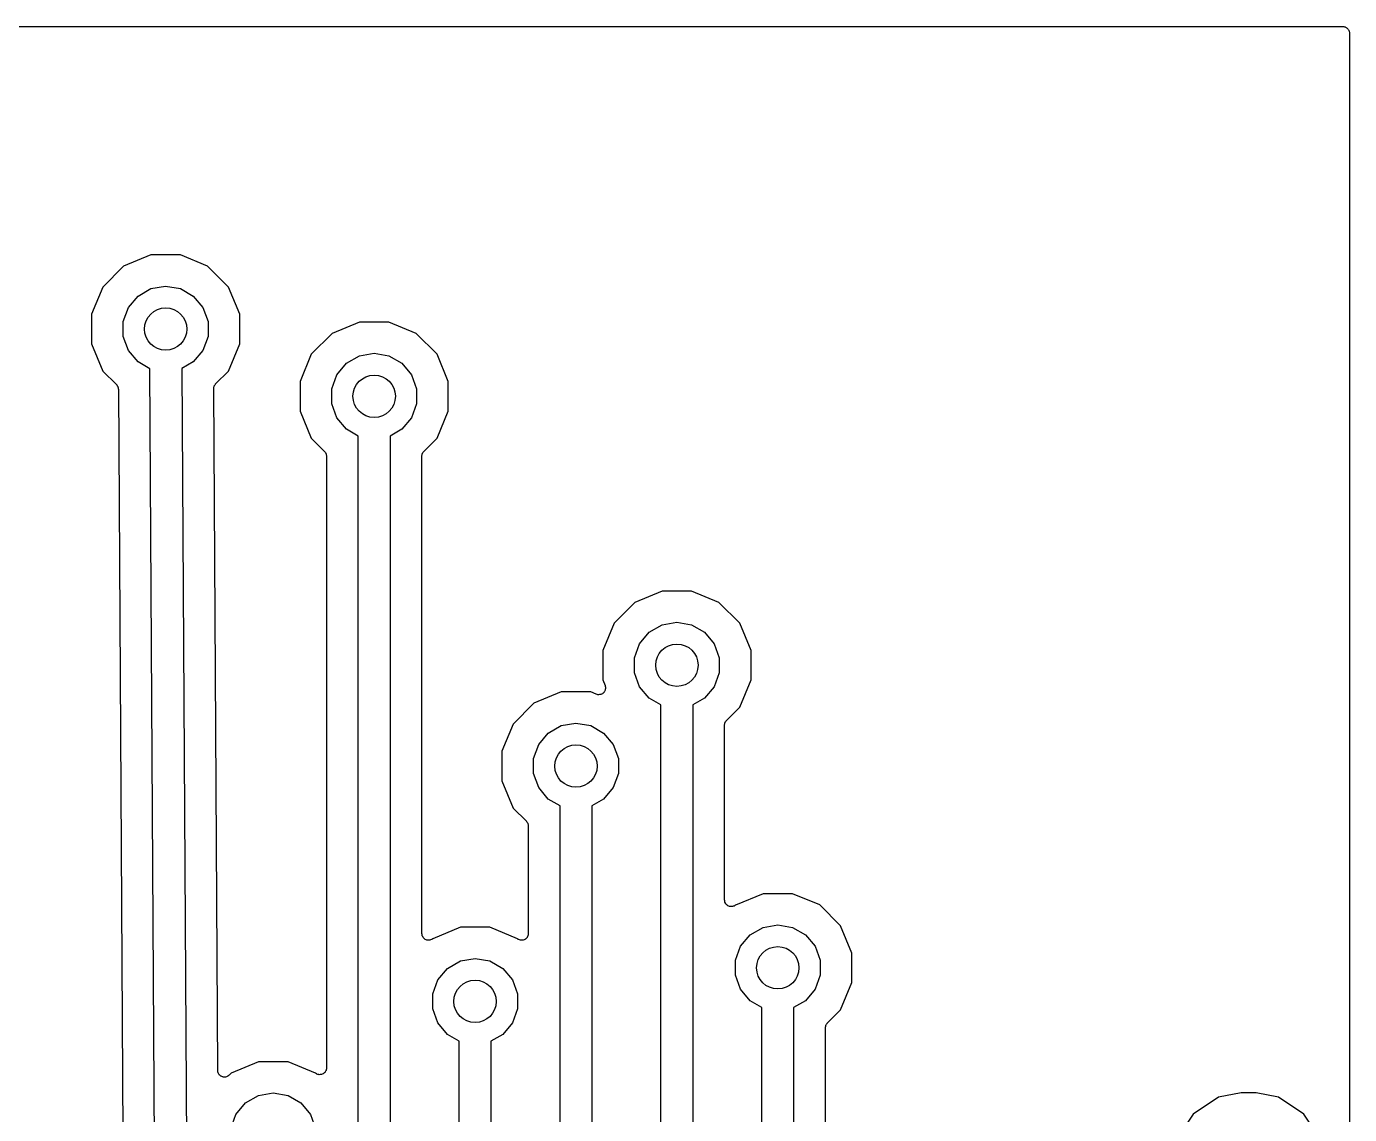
# Model space of a CAD drawing. Extents: x 64 to 244, y -149 to -41.
# Drawn here: x 105.19 to 130.18, y -61.83 to -41.27 of the extents above; entities that cross this region are included whole.
import ezdxf

# ---------------------------------------------------------------- set-up
doc = ezdxf.new("R2010")
doc.units = 0
doc.header["$MEASUREMENT"] = 0
doc.layers.add('BLACK', color=7, linetype='CONTINUOUS')

msp = doc.modelspace()

# ---------------------------------------------------------------- linework, layer by layer
at = {"layer": 'BLACK', "linetype": 'CONTINUOUS'}
for p, q in [((64.262, -41.275), (130.048, -41.275)), ((130.048, -41.275), (130.059, -41.2769)), ((130.059, -41.2769), (130.07, -41.2769)), ((130.07, -41.2769), (130.08, -41.2807)), ((130.08, -41.2807), (130.091, -41.2827)), ((130.091, -41.2827), (130.101, -41.2882)), ((130.101, -41.2882), (130.112, -41.292)), ((130.112, -41.292), (130.12, -41.2992)), ((130.12, -41.2992), (130.13, -41.3047)), ((130.13, -41.3047), (130.137, -41.3132)), ((130.137, -41.3132), (130.145, -41.3204)), ((130.145, -41.3204), (130.151, -41.33)), ((130.151, -41.33), (130.158, -41.3385)), ((130.158, -41.3385), (130.162, -41.3489)), ((130.162, -41.3489), (130.167, -41.3586)), ((130.167, -41.3586), (130.169, -41.3695)), ((130.169, -41.3695), (130.173, -41.3799)), ((130.173, -41.3799), (130.173, -41.3911)), ((130.173, -41.3911), (130.175, -41.402)), ((130.175, -41.402), (130.175, -148.463)), ((107.545, -45.59), (107.03, -45.8031)), ((108.101, -45.59), (107.545, -45.59)), ((108.616, -45.8031), (108.101, -45.59)), ((107.03, -45.8031), (106.636, -46.197)), ((109.01, -46.197), (108.616, -45.8031)), ((106.636, -46.197), (106.423, -46.7115)), ((107.545, -46.2266), (107.823, -46.1777)), ((107.823, -46.1777), (108.101, -46.2266)), ((109.223, -46.7115), (109.01, -46.197)), ((107.119, -46.5838), (107.301, -46.3677)), ((107.301, -46.3677), (107.545, -46.2266)), ((108.101, -46.2266), (108.345, -46.3677)), ((108.345, -46.3677), (108.527, -46.5838)), ((106.423, -46.7115), (106.423, -47.2685)), ((107.023, -46.8489), (107.119, -46.5838)), ((108.527, -46.5838), (108.623, -46.8489)), ((109.223, -47.2685), (109.223, -46.7115)), ((107.023, -47.1311), (107.023, -46.8489)), ((108.623, -46.8489), (108.623, -47.1311)), ((111.482, -46.86), (110.967, -47.0731)), ((112.038, -46.86), (111.482, -46.86)), ((112.553, -47.0731), (112.038, -46.86)), ((107.119, -47.3962), (107.023, -47.1311)), ((108.623, -47.1311), (108.527, -47.3962)), ((110.967, -47.0731), (110.573, -47.467)), ((112.947, -47.467), (112.553, -47.0731)), ((106.423, -47.2685), (106.636, -47.783)), ((107.301, -47.6123), (107.119, -47.3962)), ((108.527, -47.3962), (108.345, -47.6123)), ((109.01, -47.783), (109.223, -47.2685)), ((111.482, -47.4966), (111.76, -47.4477)), ((111.76, -47.4477), (112.038, -47.4966)), ((107.527, -47.7431), (107.301, -47.6123)), ((108.345, -47.6123), (108.127, -47.738)), ((110.573, -47.467), (110.36, -47.9815)), ((111.056, -47.8538), (111.238, -47.6377)), ((111.238, -47.6377), (111.482, -47.4966)), ((112.038, -47.4966), (112.282, -47.6377)), ((112.282, -47.6377), (112.464, -47.8538)), ((113.16, -47.9815), (112.947, -47.467)), ((106.636, -47.783), (106.892, -48.0394)), ((107.646, -67.832), (107.527, -47.7431)), ((108.127, -47.738), (108.246, -67.8269)), ((108.767, -48.0261), (109.01, -47.783)), ((110.96, -48.1189), (111.056, -47.8538)), ((112.464, -47.8538), (112.56, -48.1189)), ((106.892, -48.0394), (106.895, -48.0437)), ((106.895, -48.0437), (106.899, -48.047)), ((106.899, -48.047), (106.908, -48.0616)), ((106.908, -48.0616), (106.918, -48.0755)), ((106.918, -48.0755), (106.919, -48.0806)), ((106.919, -48.0806), (106.922, -48.085)), ((106.922, -48.085), (106.925, -48.1017)), ((106.925, -48.1017), (106.929, -48.1181)), ((106.929, -48.1181), (106.929, -48.1233)), ((106.929, -48.1233), (106.93, -48.1284)), ((106.93, -48.1284), (107.012, -62.1946)), ((108.73, -48.1048), (108.734, -48.0891)), ((108.731, -48.1107), (108.73, -48.1048)), ((108.73, -48.1166), (108.731, -48.1107)), ((108.805, -60.9939), (108.73, -48.1166)), ((108.734, -48.0891), (108.737, -48.0731)), ((108.737, -48.0731), (108.74, -48.0679)), ((108.74, -48.0679), (108.742, -48.0622)), ((108.742, -48.0622), (108.751, -48.0489)), ((108.751, -48.0489), (108.759, -48.0348)), ((108.759, -48.0348), (108.763, -48.0309)), ((108.763, -48.0309), (108.767, -48.0261)), ((110.36, -47.9815), (110.36, -48.5385)), ((110.96, -48.4011), (110.96, -48.1189)), ((112.56, -48.1189), (112.56, -48.4011)), ((113.16, -48.5385), (113.16, -47.9815)), ((111.056, -48.6662), (110.96, -48.4011)), ((112.56, -48.4011), (112.464, -48.6662)), ((110.36, -48.5385), (110.573, -49.053)), ((111.238, -48.8823), (111.056, -48.6662)), ((112.464, -48.6662), (112.282, -48.8823)), ((112.947, -49.053), (113.16, -48.5385)), ((111.46, -49.0106), (111.238, -48.8823)), ((112.282, -48.8823), (112.06, -49.0106)), ((110.573, -49.053), (110.823, -49.3027)), ((111.46, -70.3694), (111.46, -49.0106)), ((112.06, -49.0106), (112.06, -70.3694)), ((112.697, -49.3027), (112.947, -49.053)), ((110.823, -49.3027), (110.826, -49.3073)), ((110.826, -49.3073), (110.83, -49.3109)), ((110.83, -49.3109), (110.839, -49.3252)), ((110.839, -49.3252), (110.848, -49.3388)), ((110.848, -49.3388), (110.85, -49.3442)), ((110.85, -49.3442), (110.852, -49.3491)), ((110.852, -49.3491), (110.855, -49.3654)), ((110.855, -49.3654), (110.86, -49.3814)), ((110.86, -49.3814), (110.859, -49.387)), ((110.859, -49.387), (110.86, -49.3925)), ((110.86, -49.3925), (110.86, -60.9485)), ((112.66, -49.3814), (112.665, -49.3654)), ((112.661, -49.387), (112.66, -49.3814)), ((112.66, -49.3925), (112.661, -49.387)), ((112.66, -58.4085), (112.66, -49.3925)), ((112.665, -49.3654), (112.668, -49.3491)), ((112.668, -49.3491), (112.67, -49.3442)), ((112.67, -49.3442), (112.672, -49.3388)), ((112.672, -49.3388), (112.681, -49.3252)), ((112.681, -49.3252), (112.69, -49.3109)), ((112.69, -49.3109), (112.694, -49.3073)), ((112.694, -49.3073), (112.697, -49.3027)), ((117.197, -51.94), (116.682, -52.1531)), ((117.753, -51.94), (117.197, -51.94)), ((118.268, -52.1531), (117.753, -51.94)), ((116.682, -52.1531), (116.288, -52.547)), ((118.662, -52.547), (118.268, -52.1531)), ((116.288, -52.547), (116.075, -53.0615)), ((116.953, -52.7177), (117.197, -52.5766)), ((117.197, -52.5766), (117.475, -52.5277)), ((117.475, -52.5277), (117.753, -52.5766)), ((117.753, -52.5766), (117.997, -52.7177)), ((118.875, -53.0615), (118.662, -52.547)), ((116.675, -53.1989), (116.771, -52.9338)), ((116.771, -52.9338), (116.953, -52.7177)), ((117.997, -52.7177), (118.179, -52.9338)), ((118.179, -52.9338), (118.275, -53.1989)), ((116.075, -53.0615), (116.075, -53.6185)), ((116.675, -53.4811), (116.675, -53.1989)), ((118.275, -53.1989), (118.275, -53.4811)), ((118.875, -53.6185), (118.875, -53.0615)), ((116.075, -53.6185), (116.118, -53.7219)), ((116.771, -53.7462), (116.675, -53.4811)), ((118.275, -53.4811), (118.179, -53.7462)), ((118.662, -54.133), (118.875, -53.6185)), ((115.292, -53.845), (114.777, -54.0581)), ((115.848, -53.845), (115.292, -53.845)), ((115.952, -53.8878), (115.848, -53.845)), ((115.968, -53.8914), (115.952, -53.8878)), ((115.984, -53.8964), (115.968, -53.8914)), ((115.99, -53.8962), (115.984, -53.8964)), ((115.995, -53.8974), (115.99, -53.8962)), ((116.011, -53.8952), (115.995, -53.8974)), ((116.028, -53.8945), (116.011, -53.8952)), ((116.033, -53.8924), (116.028, -53.8945)), ((116.039, -53.8916), (116.033, -53.8924)), ((116.053, -53.884), (116.039, -53.8916)), ((116.069, -53.8776), (116.053, -53.884)), ((116.073, -53.8738), (116.069, -53.8776)), ((116.078, -53.8713), (116.073, -53.8738)), ((116.089, -53.859), (116.078, -53.8713)), ((116.101, -53.8478), (116.089, -53.859)), ((116.104, -53.8429), (116.101, -53.8478)), ((116.108, -53.8387), (116.104, -53.8429)), ((116.114, -53.8234), (116.108, -53.8387)), ((116.122, -53.8087), (116.114, -53.8234)), ((116.118, -53.7219), (116.121, -53.7381)), ((116.121, -53.7381), (116.126, -53.7539)), ((116.124, -53.798), (116.122, -53.8032)), ((116.122, -53.8032), (116.122, -53.8087)), ((116.125, -53.7814), (116.124, -53.798)), ((116.127, -53.765), (116.125, -53.7814)), ((116.126, -53.7539), (116.126, -53.7595)), ((116.126, -53.7595), (116.127, -53.765)), ((116.953, -53.9623), (116.771, -53.7462)), ((118.179, -53.7462), (117.997, -53.9623)), ((114.777, -54.0581), (114.383, -54.452)), ((117.175, -54.0906), (116.953, -53.9623)), ((117.175, -72.2744), (117.175, -54.0906)), ((117.997, -53.9623), (117.775, -54.0906)), ((117.775, -54.0906), (117.775, -72.2744)), ((118.412, -54.3827), (118.662, -54.133)), ((114.383, -54.452), (114.17, -54.9665)), ((115.292, -54.4816), (115.57, -54.4327)), ((115.57, -54.4327), (115.848, -54.4816)), ((118.375, -54.4614), (118.38, -54.4454)), ((118.38, -54.4454), (118.383, -54.4291)), ((118.383, -54.4291), (118.385, -54.4242)), ((118.385, -54.4242), (118.387, -54.4188)), ((118.387, -54.4188), (118.396, -54.4052)), ((118.396, -54.4052), (118.405, -54.3909)), ((118.405, -54.3909), (118.409, -54.3873)), ((118.409, -54.3873), (118.412, -54.3827)), ((114.866, -54.8388), (115.048, -54.6227)), ((115.048, -54.6227), (115.292, -54.4816)), ((115.848, -54.4816), (116.092, -54.6227)), ((116.092, -54.6227), (116.274, -54.8388)), ((118.376, -54.467), (118.375, -54.4614)), ((118.375, -54.4725), (118.376, -54.467)), ((118.375, -57.7735), (118.375, -54.4725)), ((114.77, -55.1039), (114.866, -54.8388)), ((116.274, -54.8388), (116.37, -55.1039)), ((114.17, -54.9665), (114.17, -55.5235)), ((114.77, -55.3861), (114.77, -55.1039)), ((116.37, -55.1039), (116.37, -55.3861)), ((114.866, -55.6512), (114.77, -55.3861)), ((116.37, -55.3861), (116.274, -55.6512)), ((114.17, -55.5235), (114.383, -56.038)), ((115.048, -55.8673), (114.866, -55.6512)), ((116.274, -55.6512), (116.092, -55.8673)), ((115.27, -55.9956), (115.048, -55.8673)), ((116.092, -55.8673), (115.87, -55.9956)), ((114.383, -56.038), (114.633, -56.2877)), ((115.27, -74.8144), (115.27, -55.9956)), ((115.87, -55.9956), (115.87, -74.8144)), ((114.633, -56.2877), (114.636, -56.2923)), ((114.636, -56.2923), (114.64, -56.2959)), ((114.64, -56.2959), (114.649, -56.3102)), ((114.649, -56.3102), (114.658, -56.3238)), ((114.658, -56.3238), (114.66, -56.3292)), ((114.66, -56.3292), (114.662, -56.3341)), ((114.662, -56.3341), (114.665, -56.3504)), ((114.665, -56.3504), (114.67, -56.3664)), ((114.67, -56.3664), (114.669, -56.372)), ((114.669, -56.372), (114.67, -56.3775)), ((114.67, -56.3775), (114.67, -58.4085)), ((119.102, -57.655), (118.582, -57.8702)), ((119.658, -57.655), (119.102, -57.655)), ((120.173, -57.8681), (119.658, -57.655)), ((118.378, -57.7898), (118.375, -57.7735)), ((118.379, -57.8064), (118.378, -57.7898)), ((118.382, -57.8114), (118.379, -57.8064)), ((118.383, -57.8169), (118.382, -57.8114)), ((118.391, -57.8313), (118.383, -57.8169)), ((118.398, -57.8463), (118.391, -57.8313)), ((118.402, -57.8503), (118.398, -57.8463)), ((118.405, -57.8551), (118.402, -57.8503)), ((118.417, -57.8658), (118.405, -57.8551)), ((118.429, -57.8775), (118.417, -57.8658)), ((118.434, -57.8799), (118.429, -57.8775)), ((118.438, -57.8835), (118.434, -57.8799)), ((118.454, -57.8892), (118.438, -57.8835)), ((118.469, -57.8962), (118.454, -57.8892)), ((118.475, -57.8967), (118.469, -57.8962)), ((118.48, -57.8986), (118.475, -57.8967)), ((118.497, -57.8986), (118.48, -57.8986)), ((118.513, -57.9), (118.497, -57.8986)), ((118.518, -57.8986), (118.513, -57.9)), ((118.524, -57.8986), (118.518, -57.8986)), ((118.54, -57.8929), (118.524, -57.8986)), ((118.556, -57.8886), (118.54, -57.8929)), ((118.56, -57.8854), (118.556, -57.8886)), ((118.566, -57.8835), (118.56, -57.8854)), ((118.578, -57.8728), (118.566, -57.8835)), ((118.582, -57.8702), (118.578, -57.8728)), ((120.567, -58.262), (120.173, -57.8681)), ((112.663, -58.4248), (112.66, -58.4085)), ((112.664, -58.4414), (112.663, -58.4248)), ((112.667, -58.4464), (112.664, -58.4414)), ((112.668, -58.4519), (112.667, -58.4464)), ((112.676, -58.4663), (112.668, -58.4519)), ((113.387, -58.29), (112.867, -58.5052)), ((113.943, -58.29), (113.387, -58.29)), ((114.463, -58.5052), (113.943, -58.29)), ((114.662, -58.4519), (114.654, -58.4663)), ((114.663, -58.4464), (114.662, -58.4519)), ((114.666, -58.4414), (114.663, -58.4464)), ((114.667, -58.4248), (114.666, -58.4414)), ((114.67, -58.4085), (114.667, -58.4248)), ((118.676, -58.6488), (118.858, -58.4327)), ((118.858, -58.4327), (119.102, -58.2916)), ((119.102, -58.2916), (119.38, -58.2427)), ((119.38, -58.2427), (119.658, -58.2916)), ((119.658, -58.2916), (119.902, -58.4327)), ((119.902, -58.4327), (120.084, -58.6488)), ((120.78, -58.7765), (120.567, -58.262)), ((112.683, -58.4813), (112.676, -58.4663)), ((112.687, -58.4853), (112.683, -58.4813)), ((112.69, -58.4901), (112.687, -58.4853)), ((112.702, -58.5008), (112.69, -58.4901)), ((112.714, -58.5125), (112.702, -58.5008)), ((112.719, -58.5149), (112.714, -58.5125)), ((112.724, -58.5185), (112.719, -58.5149)), ((112.739, -58.5242), (112.724, -58.5185)), ((112.754, -58.5312), (112.739, -58.5242)), ((112.76, -58.5317), (112.754, -58.5312)), ((112.765, -58.5336), (112.76, -58.5317)), ((112.782, -58.5336), (112.765, -58.5336)), ((112.798, -58.535), (112.782, -58.5336)), ((112.803, -58.5336), (112.798, -58.535)), ((112.809, -58.5336), (112.803, -58.5336)), ((112.825, -58.5279), (112.809, -58.5336)), ((112.841, -58.5236), (112.825, -58.5279)), ((112.845, -58.5204), (112.841, -58.5236)), ((112.85, -58.5185), (112.845, -58.5204)), ((112.863, -58.5078), (112.85, -58.5185)), ((112.867, -58.5052), (112.863, -58.5078)), ((114.467, -58.5078), (114.463, -58.5052)), ((114.48, -58.5185), (114.467, -58.5078)), ((114.485, -58.5204), (114.48, -58.5185)), ((114.489, -58.5236), (114.485, -58.5204)), ((114.505, -58.5279), (114.489, -58.5236)), ((114.521, -58.5336), (114.505, -58.5279)), ((114.527, -58.5336), (114.521, -58.5336)), ((114.532, -58.535), (114.527, -58.5336)), ((114.548, -58.5336), (114.532, -58.535)), ((114.565, -58.5336), (114.548, -58.5336)), ((114.57, -58.5317), (114.565, -58.5336)), ((114.576, -58.5312), (114.57, -58.5317)), ((114.591, -58.5242), (114.576, -58.5312)), ((114.607, -58.5185), (114.591, -58.5242)), ((114.611, -58.5149), (114.607, -58.5185)), ((114.616, -58.5125), (114.611, -58.5149)), ((114.628, -58.5008), (114.616, -58.5125)), ((114.64, -58.4901), (114.628, -58.5008)), ((114.643, -58.4853), (114.64, -58.4901)), ((114.647, -58.4813), (114.643, -58.4853)), ((114.654, -58.4663), (114.647, -58.4813)), ((118.58, -58.9139), (118.676, -58.6488)), ((120.084, -58.6488), (120.18, -58.9139)), ((113.143, -59.0677), (113.387, -58.9266)), ((113.387, -58.9266), (113.665, -58.8777)), ((113.665, -58.8777), (113.943, -58.9266)), ((113.943, -58.9266), (114.187, -59.0677)), ((118.58, -59.1961), (118.58, -58.9139)), ((120.18, -58.9139), (120.18, -59.1961)), ((120.78, -59.3335), (120.78, -58.7765)), ((112.961, -59.2838), (113.143, -59.0677)), ((114.187, -59.0677), (114.369, -59.2838)), ((118.676, -59.4612), (118.58, -59.1961)), ((120.18, -59.1961), (120.084, -59.4612)), ((112.865, -59.5489), (112.961, -59.2838)), ((114.369, -59.2838), (114.465, -59.5489)), ((120.567, -59.848), (120.78, -59.3335)), ((112.865, -59.8311), (112.865, -59.5489)), ((114.465, -59.5489), (114.465, -59.8311)), ((118.858, -59.6773), (118.676, -59.4612)), ((119.08, -59.8056), (118.858, -59.6773)), ((119.902, -59.6773), (119.68, -59.8056)), ((120.084, -59.4612), (119.902, -59.6773)), ((112.961, -60.0962), (112.865, -59.8311)), ((114.465, -59.8311), (114.369, -60.0962)), ((119.08, -74.8144), (119.08, -59.8056)), ((119.68, -59.8056), (119.68, -74.8144)), ((120.317, -60.0977), (120.567, -59.848)), ((113.143, -60.3123), (112.961, -60.0962)), ((114.369, -60.0962), (114.187, -60.3123)), ((120.28, -60.1764), (120.285, -60.1604)), ((120.281, -60.182), (120.28, -60.1764)), ((120.28, -60.1875), (120.281, -60.182)), ((120.28, -67.9335), (120.28, -60.1875)), ((120.285, -60.1604), (120.288, -60.1441)), ((120.288, -60.1441), (120.29, -60.1392)), ((120.29, -60.1392), (120.292, -60.1338)), ((120.292, -60.1338), (120.301, -60.1202)), ((120.301, -60.1202), (120.31, -60.1059)), ((120.31, -60.1059), (120.314, -60.1023)), ((120.314, -60.1023), (120.317, -60.0977)), ((113.365, -60.4406), (113.143, -60.3123)), ((113.365, -80.5294), (113.365, -60.4406)), ((114.187, -60.3123), (113.965, -60.4406)), ((113.965, -60.4406), (113.965, -80.5294)), ((109.577, -60.83), (109.062, -61.0431)), ((110.133, -60.83), (109.577, -60.83)), ((110.653, -61.0452), (110.133, -60.83)), ((110.86, -60.9485), (110.857, -60.9648)), ((108.808, -61.0098), (108.805, -60.9939)), ((108.81, -61.026), (108.808, -61.0098)), ((108.812, -61.0314), (108.81, -61.026)), ((108.813, -61.0372), (108.812, -61.0314)), ((108.822, -61.0512), (108.813, -61.0372)), ((108.828, -61.066), (108.822, -61.0512)), ((108.833, -61.0702), (108.828, -61.066)), ((108.836, -61.0753), (108.833, -61.0702)), ((108.848, -61.0857), (108.836, -61.0753)), ((108.86, -61.0971), (108.848, -61.0857)), ((108.865, -61.0997), (108.86, -61.0971)), ((108.87, -61.1035), (108.865, -61.0997)), ((108.885, -61.1089), (108.87, -61.1035)), ((108.9, -61.1158), (108.885, -61.1089)), ((108.905, -61.1163), (108.9, -61.1158)), ((108.911, -61.1183), (108.905, -61.1163)), ((108.927, -61.1182), (108.911, -61.1183)), ((108.943, -61.1196), (108.927, -61.1182)), ((108.949, -61.1181), (108.943, -61.1196)), ((108.955, -61.118), (108.949, -61.1181)), ((108.97, -61.1124), (108.955, -61.118)), ((108.986, -61.1082), (108.97, -61.1124)), ((108.991, -61.1048), (108.986, -61.1082)), ((108.997, -61.1027), (108.991, -61.1048)), ((109.009, -61.0922), (108.997, -61.1027)), ((109.022, -61.0829), (109.009, -61.0922)), ((109.062, -61.0431), (109.022, -61.0829)), ((110.657, -61.0478), (110.653, -61.0452)), ((110.669, -61.0585), (110.657, -61.0478)), ((110.675, -61.0604), (110.669, -61.0585)), ((110.679, -61.0636), (110.675, -61.0604)), ((110.695, -61.0679), (110.679, -61.0636)), ((110.711, -61.0736), (110.695, -61.0679)), ((110.717, -61.0736), (110.711, -61.0736)), ((110.722, -61.075), (110.717, -61.0736)), ((110.738, -61.0736), (110.722, -61.075)), ((110.755, -61.0736), (110.738, -61.0736)), ((110.76, -61.0717), (110.755, -61.0736)), ((110.766, -61.0712), (110.76, -61.0717)), ((110.781, -61.0642), (110.766, -61.0712)), ((110.796, -61.0585), (110.781, -61.0642)), ((110.801, -61.0549), (110.796, -61.0585)), ((110.806, -61.0525), (110.801, -61.0549)), ((110.818, -61.0408), (110.806, -61.0525)), ((110.83, -61.0301), (110.818, -61.0408)), ((110.833, -61.0253), (110.83, -61.0301)), ((110.837, -61.0213), (110.833, -61.0253)), ((110.844, -61.0063), (110.837, -61.0213)), ((110.852, -60.9919), (110.844, -61.0063)), ((110.853, -60.9864), (110.852, -60.9919)), ((110.856, -60.9814), (110.853, -60.9864)), ((110.857, -60.9648), (110.856, -60.9814)), ((109.577, -61.4666), (109.855, -61.4177)), ((109.855, -61.4177), (110.133, -61.4666)), ((128.127, -61.415), (127.704, -61.4991)), ((128.413, -61.415), (128.127, -61.415)), ((128.836, -61.4991), (128.413, -61.415)), ((109.151, -61.8238), (109.333, -61.6077)), ((109.333, -61.6077), (109.577, -61.4666)), ((110.133, -61.4666), (110.377, -61.6077)), ((110.377, -61.6077), (110.559, -61.8238)), ((127.704, -61.4991), (127.225, -61.8196)), ((129.315, -61.8196), (128.836, -61.4991)), ((109.055, -62.0889), (109.151, -61.8238)), ((110.559, -61.8238), (110.655, -62.0889)), ((127.225, -61.8196), (126.904, -62.2992)), ((129.636, -62.2992), (129.315, -61.8196))]:
    msp.add_line(p, q, dxfattribs=at)
at = {"layer": 'BLACK'}
for centre in [(107.823, -46.99), (111.76, -48.26), (117.475, -53.34), (115.57, -55.245), (119.38, -59.055), (113.665, -59.69)]:
    msp.add_circle(centre, 0.4, dxfattribs=at)

doc.saveas('drawing.dxf')
